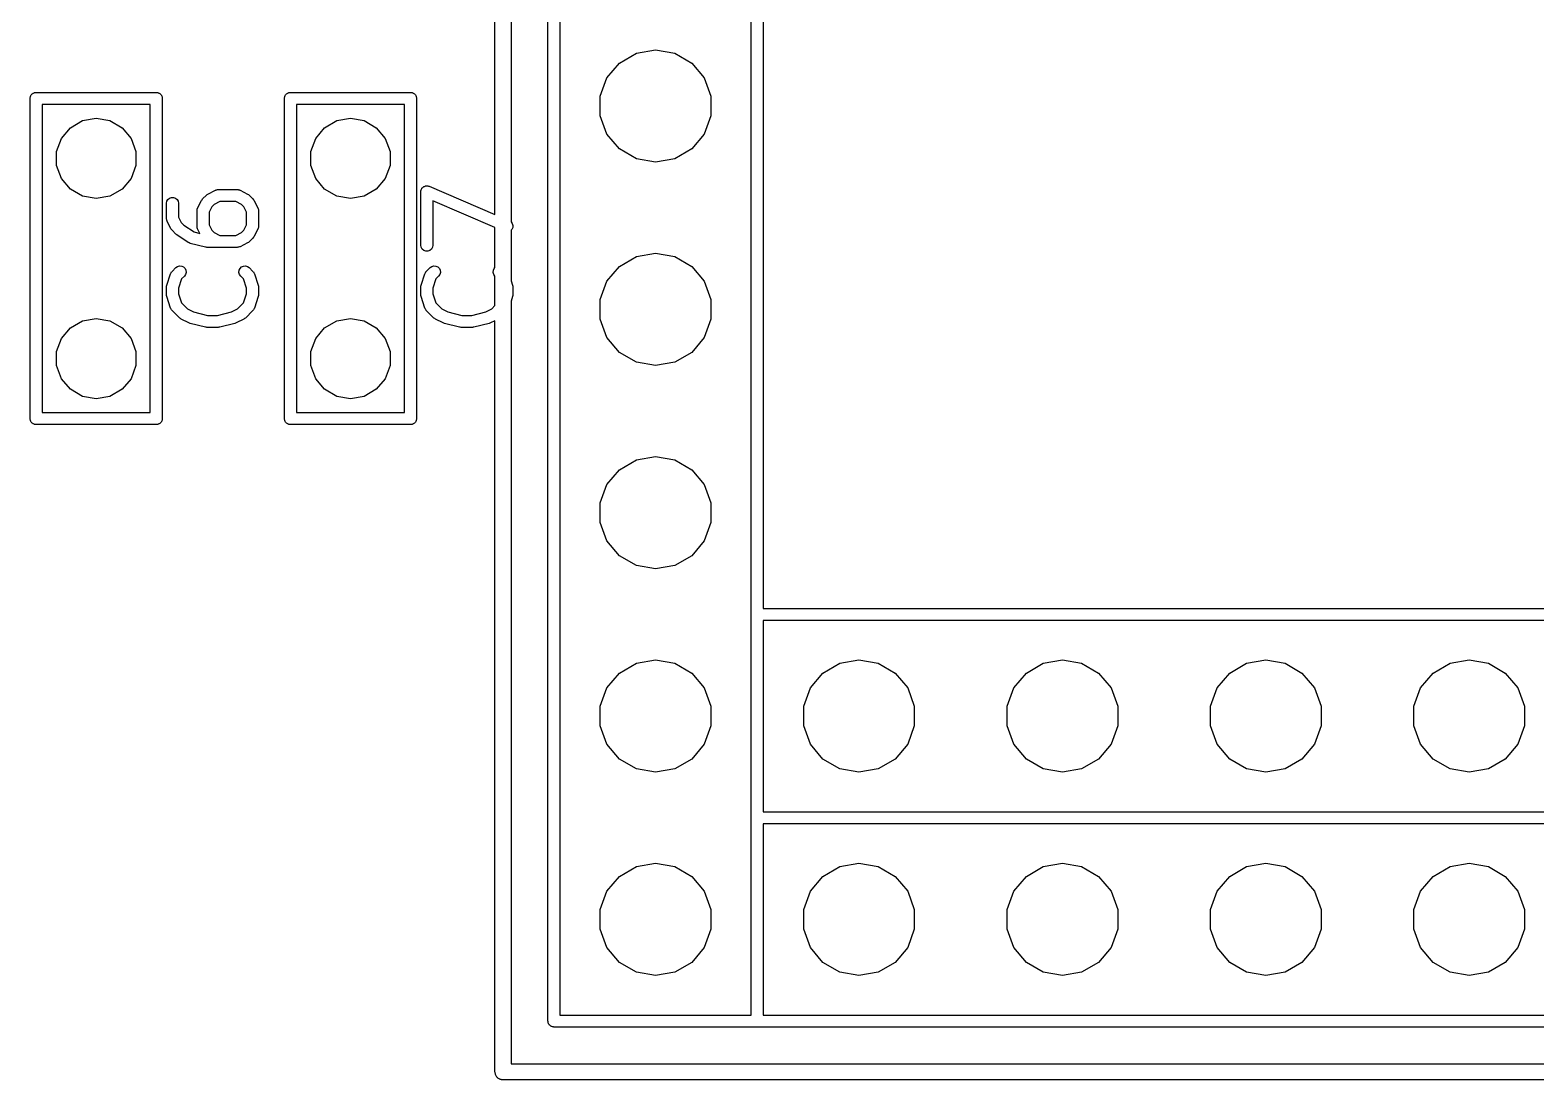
# Model space of a CAD drawing. Extents: x 25 to 346, y -457 to -16.
# Drawn here: x 183.01 to 201.81, y -384.91 to -371.8 of the extents above; entities that cross this region are included whole.
import ezdxf

# ---------------------------------------------------------------- set-up
doc = ezdxf.new("R2010")
doc.units = 0
doc.header["$MEASUREMENT"] = 0
doc.layers.add('BLACK', color=7, linetype='CONTINUOUS')

msp = doc.modelspace()

# ---------------------------------------------------------------- linework, layer by layer
at = {"layer": 'Black'}
for p, q in [((188.812, -374.1), (188.812, -320.04)), ((189.012, -320.04), (189.012, -374.192)), ((189.472, -384.175), (189.472, -320.675)), ((189.623, -320.75), (189.623, -384.1)), ((192.012, -381.635), (192.012, -320.75)), ((192.162, -320.675), (192.162, -379.02)), ((190.367, -372.208), (190.578, -372.086)), ((190.578, -372.086), (190.817, -372.044)), ((190.817, -372.044), (191.057, -372.086)), ((191.057, -372.086), (191.268, -372.208)), ((190.21, -372.394), (190.367, -372.208)), ((191.268, -372.208), (191.425, -372.394)), ((190.127, -372.623), (190.21, -372.394)), ((191.425, -372.394), (191.508, -372.623)), ((183.007, -372.65), (183.009, -372.644)), ((183.007, -376.65), (183.007, -372.65)), ((183.009, -372.637), (183.011, -372.631)), ((183.009, -372.644), (183.009, -372.637)), ((183.011, -372.631), (183.012, -372.624)), ((183.012, -372.624), (183.015, -372.619)), ((183.015, -372.619), (183.018, -372.613)), ((183.018, -372.613), (183.022, -372.607)), ((183.022, -372.607), (183.025, -372.602)), ((183.025, -372.602), (183.03, -372.598)), ((183.03, -372.598), (183.034, -372.593)), ((183.034, -372.593), (183.04, -372.589)), ((183.04, -372.589), (183.045, -372.585)), ((183.045, -372.585), (183.051, -372.583)), ((183.051, -372.583), (183.057, -372.58)), ((183.057, -372.58), (183.063, -372.578)), ((183.063, -372.578), (183.069, -372.576)), ((183.069, -372.576), (183.076, -372.576)), ((183.076, -372.576), (183.082, -372.575)), ((183.082, -372.575), (184.582, -372.575)), ((184.582, -372.575), (184.589, -372.576)), ((184.589, -372.576), (184.596, -372.576)), ((184.596, -372.576), (184.602, -372.578)), ((184.602, -372.578), (184.608, -372.58)), ((184.608, -372.58), (184.614, -372.583)), ((184.614, -372.583), (184.62, -372.585)), ((184.62, -372.585), (184.625, -372.589)), ((184.625, -372.589), (184.631, -372.593)), ((184.631, -372.593), (184.635, -372.598)), ((184.635, -372.598), (184.64, -372.602)), ((184.64, -372.602), (184.643, -372.607)), ((184.643, -372.607), (184.647, -372.613)), ((184.647, -372.613), (184.65, -372.619)), ((184.65, -372.619), (184.653, -372.624)), ((184.653, -372.624), (184.654, -372.631)), ((184.654, -372.631), (184.656, -372.637)), ((184.656, -372.637), (184.656, -372.644)), ((184.656, -372.644), (184.657, -372.65)), ((184.657, -372.65), (184.657, -376.65)), ((186.183, -372.65), (186.184, -372.644)), ((186.183, -376.65), (186.183, -372.65)), ((186.184, -372.637), (186.186, -372.631)), ((186.184, -372.644), (186.184, -372.637)), ((186.186, -372.631), (186.187, -372.624)), ((186.187, -372.624), (186.19, -372.619)), ((186.19, -372.619), (186.193, -372.613)), ((186.193, -372.613), (186.197, -372.607)), ((186.197, -372.607), (186.2, -372.602)), ((186.2, -372.602), (186.205, -372.598)), ((186.205, -372.598), (186.209, -372.593)), ((186.209, -372.593), (186.215, -372.589)), ((186.215, -372.589), (186.22, -372.585)), ((186.22, -372.585), (186.226, -372.583)), ((186.226, -372.583), (186.232, -372.58)), ((186.232, -372.58), (186.238, -372.578)), ((186.238, -372.578), (186.244, -372.576)), ((186.244, -372.576), (186.251, -372.576)), ((186.251, -372.576), (186.257, -372.575)), ((186.257, -372.575), (187.757, -372.575)), ((187.757, -372.575), (187.764, -372.576)), ((187.764, -372.576), (187.771, -372.576)), ((187.771, -372.576), (187.777, -372.578)), ((187.777, -372.578), (187.783, -372.58)), ((187.783, -372.58), (187.789, -372.583)), ((187.789, -372.583), (187.795, -372.585)), ((187.795, -372.585), (187.8, -372.589)), ((187.8, -372.589), (187.806, -372.593)), ((187.806, -372.593), (187.81, -372.598)), ((187.81, -372.598), (187.815, -372.602)), ((187.815, -372.602), (187.818, -372.607)), ((187.818, -372.607), (187.822, -372.613)), ((187.822, -372.613), (187.825, -372.619)), ((187.825, -372.619), (187.828, -372.624)), ((187.828, -372.624), (187.829, -372.631)), ((187.829, -372.631), (187.831, -372.637)), ((187.831, -372.637), (187.831, -372.644)), ((187.831, -372.644), (187.832, -372.65)), ((187.832, -372.65), (187.832, -376.65)), ((190.127, -372.867), (190.127, -372.623)), ((191.508, -372.623), (191.508, -372.867)), ((183.157, -372.725), (183.157, -376.575)), ((184.507, -372.725), (183.157, -372.725)), ((184.507, -376.575), (184.507, -372.725)), ((186.332, -372.725), (186.332, -376.575)), ((187.683, -372.725), (186.332, -372.725)), ((187.683, -376.575), (187.683, -372.725)), ((183.398, -373.149), (183.51, -373.016)), ((183.51, -373.016), (183.661, -372.928)), ((183.661, -372.928), (183.832, -372.898)), ((183.832, -372.898), (184.004, -372.928)), ((184.004, -372.928), (184.155, -373.016)), ((184.155, -373.016), (184.267, -373.149)), ((186.573, -373.149), (186.685, -373.016)), ((186.685, -373.016), (186.836, -372.928)), ((186.836, -372.928), (187.007, -372.898)), ((187.007, -372.898), (187.179, -372.928)), ((187.179, -372.928), (187.33, -373.016)), ((187.33, -373.016), (187.442, -373.149)), ((190.21, -373.096), (190.127, -372.867)), ((191.508, -372.867), (191.425, -373.096)), ((183.338, -373.313), (183.398, -373.149)), ((184.267, -373.149), (184.327, -373.313)), ((186.513, -373.313), (186.573, -373.149)), ((187.442, -373.149), (187.502, -373.313)), ((190.367, -373.282), (190.21, -373.096)), ((191.425, -373.096), (191.268, -373.282)), ((183.338, -373.487), (183.338, -373.313)), ((184.327, -373.313), (184.327, -373.487)), ((186.513, -373.487), (186.513, -373.313)), ((187.502, -373.313), (187.502, -373.487)), ((190.578, -373.404), (190.367, -373.282)), ((190.817, -373.446), (190.578, -373.404)), ((191.057, -373.404), (190.817, -373.446)), ((191.268, -373.282), (191.057, -373.404)), ((183.398, -373.651), (183.338, -373.487)), ((184.327, -373.487), (184.267, -373.651)), ((186.573, -373.651), (186.513, -373.487)), ((187.502, -373.487), (187.442, -373.651)), ((183.51, -373.784), (183.398, -373.651)), ((183.661, -373.872), (183.51, -373.784)), ((184.155, -373.784), (184.004, -373.872)), ((184.267, -373.651), (184.155, -373.784)), ((185.331, -373.794), (185.339, -373.792)), ((185.339, -373.792), (185.348, -373.79)), ((185.348, -373.79), (185.352, -373.79)), ((185.352, -373.79), (185.356, -373.789)), ((185.356, -373.789), (185.594, -373.789)), ((185.594, -373.789), (185.599, -373.79)), ((185.599, -373.79), (185.603, -373.79)), ((185.603, -373.79), (185.611, -373.792)), ((185.611, -373.792), (185.62, -373.794)), ((186.685, -373.784), (186.573, -373.651)), ((186.836, -373.872), (186.685, -373.784)), ((187.33, -373.784), (187.179, -373.872)), ((187.442, -373.651), (187.33, -373.784)), ((187.889, -373.791), (187.894, -373.784)), ((187.889, -373.795), (187.889, -373.791)), ((187.894, -373.784), (187.897, -373.776)), ((187.897, -373.776), (187.9, -373.772)), ((187.9, -373.772), (187.902, -373.768)), ((187.902, -373.768), (187.909, -373.763)), ((187.909, -373.763), (187.915, -373.757)), ((187.915, -373.757), (187.919, -373.755)), ((187.919, -373.755), (187.922, -373.752)), ((187.922, -373.752), (187.93, -373.749)), ((187.93, -373.749), (187.938, -373.745)), ((187.938, -373.745), (187.943, -373.744)), ((187.943, -373.744), (187.947, -373.743)), ((187.947, -373.743), (187.955, -373.743)), ((187.955, -373.743), (187.964, -373.742)), ((187.964, -373.742), (187.968, -373.743)), ((187.968, -373.743), (187.973, -373.743)), ((187.973, -373.743), (187.981, -373.746)), ((187.981, -373.746), (187.989, -373.748)), ((187.989, -373.748), (188.812, -374.1)), ((183.832, -373.902), (183.661, -373.872)), ((184.004, -373.872), (183.832, -373.902)), ((184.71, -373.96), (184.714, -373.934)), ((184.71, -374.15), (184.71, -373.96)), ((184.714, -373.934), (184.727, -373.911)), ((184.727, -373.911), (184.747, -373.895)), ((184.747, -373.895), (184.772, -373.886)), ((184.772, -373.886), (184.798, -373.886)), ((184.798, -373.886), (184.822, -373.895)), ((184.822, -373.895), (184.842, -373.911)), ((184.842, -373.911), (184.855, -373.934)), ((184.855, -373.934), (184.86, -373.96)), ((184.86, -373.96), (184.86, -374.132)), ((185.099, -374.021), (185.146, -373.926)), ((185.146, -373.926), (185.154, -373.916)), ((185.154, -373.916), (185.16, -373.906)), ((185.16, -373.906), (185.208, -373.859)), ((185.208, -373.859), (185.218, -373.852)), ((185.218, -373.852), (185.228, -373.845)), ((185.228, -373.845), (185.323, -373.797)), ((185.305, -373.974), (185.275, -374.004)), ((185.374, -373.939), (185.305, -373.974)), ((185.323, -373.797), (185.327, -373.796)), ((185.327, -373.796), (185.331, -373.794)), ((185.577, -373.939), (185.374, -373.939)), ((185.645, -373.974), (185.577, -373.939)), ((185.62, -373.794), (185.624, -373.796)), ((185.624, -373.796), (185.628, -373.797)), ((185.628, -373.797), (185.723, -373.845)), ((185.676, -374.004), (185.645, -373.974)), ((185.723, -373.845), (185.733, -373.852)), ((185.733, -373.852), (185.743, -373.859)), ((185.743, -373.859), (185.79, -373.906)), ((185.79, -373.906), (185.797, -373.916)), ((185.797, -373.916), (185.804, -373.926)), ((185.804, -373.926), (185.852, -374.021)), ((187.007, -373.902), (186.836, -373.872)), ((187.179, -373.872), (187.007, -373.902)), ((187.885, -373.817), (187.886, -373.808)), ((187.885, -374.483), (187.885, -373.817)), ((187.886, -373.808), (187.887, -373.8)), ((187.887, -373.8), (187.889, -373.795)), ((188.812, -374.264), (188.035, -373.93)), ((188.035, -373.93), (188.035, -374.483)), ((184.711, -374.154), (184.71, -374.15)), ((184.71, -374.159), (184.711, -374.154)), ((184.713, -374.167), (184.71, -374.159)), ((184.714, -374.176), (184.713, -374.167)), ((184.86, -374.132), (184.894, -374.201)), ((185.091, -374.046), (185.094, -374.038)), ((185.092, -374.051), (185.091, -374.046)), ((185.091, -374.055), (185.092, -374.051)), ((185.091, -374.245), (185.091, -374.055)), ((185.094, -374.038), (185.095, -374.029)), ((185.095, -374.029), (185.098, -374.025)), ((185.098, -374.025), (185.099, -374.021)), ((185.275, -374.004), (185.241, -374.072)), ((185.241, -374.072), (185.241, -374.228)), ((185.71, -374.072), (185.676, -374.004)), ((185.71, -374.228), (185.71, -374.072)), ((185.852, -374.021), (185.853, -374.025)), ((185.853, -374.025), (185.855, -374.029)), ((185.855, -374.029), (185.857, -374.038)), ((185.857, -374.038), (185.859, -374.046)), ((185.859, -374.046), (185.859, -374.051)), ((185.859, -374.051), (185.86, -374.055)), ((185.86, -374.055), (185.86, -374.245)), ((184.717, -374.179), (184.714, -374.176)), ((184.718, -374.184), (184.717, -374.179)), ((184.765, -374.279), (184.718, -374.184)), ((184.773, -374.288), (184.765, -374.279)), ((184.779, -374.298), (184.773, -374.288)), ((184.827, -374.346), (184.779, -374.298)), ((184.833, -374.35), (184.827, -374.346)), ((184.839, -374.355), (184.833, -374.35)), ((184.981, -374.45), (184.839, -374.355)), ((184.894, -374.201), (184.928, -374.235)), ((184.928, -374.235), (185.054, -374.318)), ((185.054, -374.318), (185.128, -374.337)), ((185.092, -374.249), (185.091, -374.245)), ((185.091, -374.254), (185.092, -374.249)), ((185.094, -374.262), (185.091, -374.254)), ((185.095, -374.271), (185.094, -374.262)), ((185.098, -374.275), (185.095, -374.271)), ((185.099, -374.279), (185.098, -374.275)), ((185.128, -374.337), (185.099, -374.279)), ((185.241, -374.228), (185.275, -374.296)), ((185.275, -374.296), (185.305, -374.326)), ((185.305, -374.326), (185.374, -374.361)), ((185.577, -374.361), (185.645, -374.326)), ((185.645, -374.326), (185.676, -374.296)), ((185.676, -374.296), (185.71, -374.228)), ((185.852, -374.279), (185.804, -374.374)), ((185.853, -374.275), (185.852, -374.279)), ((185.855, -374.271), (185.853, -374.275)), ((185.857, -374.262), (185.855, -374.271)), ((185.859, -374.254), (185.857, -374.262)), ((185.86, -374.245), (185.859, -374.249)), ((185.859, -374.249), (185.859, -374.254)), ((188.812, -374.764), (188.812, -374.264)), ((189.012, -374.192), (189.027, -374.211)), ((189.023, -374.286), (189.012, -374.297)), ((189.012, -374.297), (189.012, -374.928)), ((189.033, -374.262), (189.023, -374.286)), ((189.027, -374.211), (189.034, -374.236)), ((189.034, -374.236), (189.033, -374.262)), ((184.993, -374.456), (184.981, -374.45)), ((185.005, -374.461), (184.993, -374.456)), ((185.195, -374.508), (185.005, -374.461)), ((185.204, -374.509), (185.195, -374.508)), ((185.213, -374.511), (185.204, -374.509)), ((185.594, -374.511), (185.213, -374.511)), ((185.374, -374.361), (185.577, -374.361)), ((185.599, -374.51), (185.594, -374.511)), ((185.603, -374.51), (185.599, -374.51)), ((185.611, -374.508), (185.603, -374.51)), ((185.62, -374.506), (185.611, -374.508)), ((185.624, -374.504), (185.62, -374.506)), ((185.628, -374.503), (185.624, -374.504)), ((185.723, -374.455), (185.628, -374.503)), ((185.733, -374.448), (185.723, -374.455)), ((185.743, -374.441), (185.733, -374.448)), ((185.79, -374.394), (185.743, -374.441)), ((185.797, -374.384), (185.79, -374.394)), ((185.804, -374.374), (185.797, -374.384)), ((187.889, -374.509), (187.885, -374.483)), ((187.902, -374.532), (187.889, -374.509)), ((187.922, -374.548), (187.902, -374.532)), ((188.017, -374.532), (187.997, -374.548)), ((188.03, -374.509), (188.017, -374.532)), ((188.035, -374.483), (188.03, -374.509)), ((187.947, -374.557), (187.922, -374.548)), ((187.973, -374.557), (187.947, -374.557)), ((187.997, -374.548), (187.973, -374.557)), ((190.367, -374.748), (190.578, -374.626)), ((190.578, -374.626), (190.817, -374.584)), ((190.817, -374.584), (191.057, -374.626)), ((191.057, -374.626), (191.268, -374.748)), ((184.714, -374.983), (184.761, -374.841)), ((184.761, -374.841), (184.763, -374.837)), ((184.763, -374.837), (184.765, -374.833)), ((184.765, -374.833), (184.77, -374.825)), ((184.77, -374.825), (184.774, -374.818)), ((184.774, -374.818), (184.777, -374.815)), ((184.777, -374.815), (184.779, -374.811)), ((184.779, -374.811), (184.827, -374.764)), ((184.827, -374.764), (184.848, -374.749)), ((184.848, -374.749), (184.874, -374.742)), ((184.898, -374.905), (184.86, -375.019)), ((184.874, -374.742), (184.9, -374.744)), ((184.933, -374.87), (184.898, -374.905)), ((184.9, -374.744), (184.923, -374.755)), ((184.923, -374.755), (184.942, -374.774)), ((184.948, -374.848), (184.933, -374.87)), ((184.942, -374.774), (184.953, -374.797)), ((184.955, -374.823), (184.948, -374.848)), ((184.953, -374.797), (184.955, -374.823)), ((185.615, -374.823), (185.617, -374.797)), ((185.622, -374.848), (185.615, -374.823)), ((185.617, -374.797), (185.628, -374.774)), ((185.637, -374.87), (185.622, -374.848)), ((185.628, -374.774), (185.647, -374.755)), ((185.672, -374.905), (185.637, -374.87)), ((185.647, -374.755), (185.67, -374.744)), ((185.67, -374.744), (185.696, -374.742)), ((185.71, -375.019), (185.672, -374.905)), ((185.696, -374.742), (185.721, -374.749)), ((185.721, -374.749), (185.743, -374.764)), ((185.743, -374.764), (185.79, -374.811)), ((185.79, -374.811), (185.793, -374.815)), ((185.793, -374.815), (185.796, -374.818)), ((185.796, -374.818), (185.8, -374.825)), ((185.8, -374.825), (185.805, -374.833)), ((185.805, -374.833), (185.806, -374.837)), ((185.806, -374.837), (185.808, -374.841)), ((185.808, -374.841), (185.856, -374.983)), ((187.889, -374.983), (187.936, -374.841)), ((187.936, -374.841), (187.938, -374.837)), ((187.938, -374.837), (187.94, -374.833)), ((187.94, -374.833), (187.945, -374.825)), ((187.945, -374.825), (187.949, -374.818)), ((187.949, -374.818), (187.952, -374.815)), ((187.952, -374.815), (187.954, -374.811)), ((187.954, -374.811), (188.002, -374.764)), ((188.002, -374.764), (188.023, -374.749)), ((188.023, -374.749), (188.049, -374.742)), ((188.073, -374.905), (188.035, -375.019)), ((188.049, -374.742), (188.075, -374.744)), ((188.108, -374.87), (188.073, -374.905)), ((188.075, -374.744), (188.098, -374.755)), ((188.098, -374.755), (188.117, -374.774)), ((188.123, -374.848), (188.108, -374.87)), ((188.117, -374.774), (188.128, -374.797)), ((188.13, -374.823), (188.123, -374.848)), ((188.128, -374.797), (188.13, -374.823)), ((188.79, -374.823), (188.792, -374.797)), ((188.797, -374.848), (188.79, -374.823)), ((188.792, -374.797), (188.803, -374.774)), ((188.812, -374.87), (188.797, -374.848)), ((188.803, -374.774), (188.812, -374.764)), ((188.812, -374.871), (188.812, -374.87)), ((188.812, -375.239), (188.812, -374.871)), ((190.21, -374.934), (190.367, -374.748)), ((191.268, -374.748), (191.425, -374.934)), ((184.71, -375.007), (184.712, -374.995)), ((184.71, -375.102), (184.71, -375.007)), ((184.712, -375.114), (184.71, -375.102)), ((184.712, -374.995), (184.714, -374.983)), ((184.86, -375.019), (184.86, -375.09)), ((184.86, -375.09), (184.898, -375.205)), ((185.672, -375.205), (185.71, -375.09)), ((185.71, -375.09), (185.71, -375.019)), ((185.856, -374.983), (185.858, -374.995)), ((185.858, -374.995), (185.86, -375.007)), ((185.86, -375.102), (185.858, -375.114)), ((185.86, -375.007), (185.86, -375.102)), ((187.885, -375.007), (187.887, -374.995)), ((187.885, -375.102), (187.885, -375.007)), ((187.887, -375.114), (187.885, -375.102)), ((187.887, -374.995), (187.889, -374.983)), ((188.035, -375.019), (188.035, -375.09)), ((188.035, -375.09), (188.073, -375.205)), ((189.012, -374.928), (189.031, -374.983)), ((189.031, -374.983), (189.033, -374.995)), ((189.033, -374.995), (189.035, -375.007)), ((189.035, -375.102), (189.033, -375.114)), ((189.035, -375.007), (189.035, -375.102)), ((190.127, -375.163), (190.21, -374.934)), ((191.425, -374.934), (191.508, -375.163)), ((184.714, -375.126), (184.712, -375.114)), ((184.761, -375.269), (184.714, -375.126)), ((184.763, -375.273), (184.761, -375.269)), ((184.765, -375.277), (184.763, -375.273)), ((184.77, -375.284), (184.765, -375.277)), ((184.774, -375.292), (184.77, -375.284)), ((184.777, -375.295), (184.774, -375.292)), ((184.779, -375.298), (184.777, -375.295)), ((184.898, -375.205), (184.972, -375.279)), ((184.972, -375.279), (185.049, -375.317)), ((185.521, -375.317), (185.598, -375.279)), ((185.598, -375.279), (185.672, -375.205)), ((185.793, -375.295), (185.79, -375.298)), ((185.796, -375.292), (185.793, -375.295)), ((185.8, -375.284), (185.796, -375.292)), ((185.805, -375.277), (185.8, -375.284)), ((185.806, -375.273), (185.805, -375.277)), ((185.808, -375.269), (185.806, -375.273)), ((185.856, -375.126), (185.808, -375.269)), ((185.858, -375.114), (185.856, -375.126)), ((187.889, -375.126), (187.887, -375.114)), ((187.936, -375.269), (187.889, -375.126)), ((187.938, -375.273), (187.936, -375.269)), ((187.94, -375.277), (187.938, -375.273)), ((187.945, -375.284), (187.94, -375.277)), ((187.949, -375.292), (187.945, -375.284)), ((187.952, -375.295), (187.949, -375.292)), ((187.954, -375.298), (187.952, -375.295)), ((188.073, -375.205), (188.147, -375.279)), ((188.147, -375.279), (188.224, -375.317)), ((188.696, -375.317), (188.773, -375.279)), ((188.773, -375.279), (188.812, -375.239)), ((189.031, -375.126), (189.012, -375.182)), ((189.012, -375.182), (189.012, -384.71)), ((189.033, -375.114), (189.031, -375.126)), ((190.127, -375.407), (190.127, -375.163)), ((191.508, -375.163), (191.508, -375.407)), ((183.51, -375.516), (183.661, -375.428)), ((183.661, -375.428), (183.832, -375.398)), ((183.832, -375.398), (184.004, -375.428)), ((184.004, -375.428), (184.155, -375.516)), ((184.875, -375.394), (184.779, -375.298)), ((184.885, -375.4), (184.875, -375.394)), ((184.894, -375.408), (184.885, -375.4)), ((184.989, -375.455), (184.894, -375.408)), ((184.997, -375.458), (184.989, -375.455)), ((185.005, -375.461), (184.997, -375.458)), ((185.195, -375.508), (185.005, -375.461)), ((185.049, -375.317), (185.223, -375.361)), ((185.223, -375.361), (185.347, -375.361)), ((185.347, -375.361), (185.521, -375.317)), ((185.565, -375.461), (185.374, -375.508)), ((185.572, -375.458), (185.565, -375.461)), ((185.58, -375.455), (185.572, -375.458)), ((185.676, -375.408), (185.58, -375.455)), ((185.685, -375.4), (185.676, -375.408)), ((185.695, -375.394), (185.685, -375.4)), ((185.79, -375.298), (185.695, -375.394)), ((186.685, -375.516), (186.836, -375.428)), ((186.836, -375.428), (187.007, -375.398)), ((187.007, -375.398), (187.179, -375.428)), ((187.179, -375.428), (187.33, -375.516)), ((188.05, -375.394), (187.954, -375.298)), ((188.06, -375.4), (188.05, -375.394)), ((188.069, -375.408), (188.06, -375.4)), ((188.164, -375.455), (188.069, -375.408)), ((188.172, -375.458), (188.164, -375.455)), ((188.18, -375.461), (188.172, -375.458)), ((188.37, -375.508), (188.18, -375.461)), ((188.224, -375.317), (188.398, -375.361)), ((188.398, -375.361), (188.522, -375.361)), ((188.522, -375.361), (188.696, -375.317)), ((188.74, -375.461), (188.549, -375.508)), ((188.747, -375.458), (188.74, -375.461)), ((188.755, -375.455), (188.747, -375.458)), ((188.812, -375.427), (188.755, -375.455)), ((188.812, -384.81), (188.812, -375.427)), ((190.21, -375.636), (190.127, -375.407)), ((191.508, -375.407), (191.425, -375.636)), ((183.338, -375.813), (183.398, -375.649)), ((183.398, -375.649), (183.51, -375.516)), ((184.155, -375.516), (184.267, -375.649)), ((184.267, -375.649), (184.327, -375.813)), ((185.204, -375.509), (185.195, -375.508)), ((185.213, -375.511), (185.204, -375.509)), ((185.356, -375.511), (185.213, -375.511)), ((185.365, -375.509), (185.356, -375.511)), ((185.374, -375.508), (185.365, -375.509)), ((186.513, -375.813), (186.573, -375.649)), ((186.573, -375.649), (186.685, -375.516)), ((187.33, -375.516), (187.442, -375.649)), ((187.442, -375.649), (187.502, -375.813)), ((188.379, -375.509), (188.37, -375.508)), ((188.388, -375.511), (188.379, -375.509)), ((188.531, -375.511), (188.388, -375.511)), ((188.54, -375.509), (188.531, -375.511)), ((188.549, -375.508), (188.54, -375.509)), ((190.367, -375.822), (190.21, -375.636)), ((191.425, -375.636), (191.268, -375.822)), ((183.338, -375.987), (183.338, -375.813)), ((184.327, -375.813), (184.327, -375.987)), ((186.513, -375.987), (186.513, -375.813)), ((187.502, -375.813), (187.502, -375.987)), ((190.578, -375.944), (190.367, -375.822)), ((191.268, -375.822), (191.057, -375.944)), ((183.398, -376.151), (183.338, -375.987)), ((184.327, -375.987), (184.267, -376.151)), ((186.573, -376.151), (186.513, -375.987)), ((187.502, -375.987), (187.442, -376.151)), ((190.817, -375.986), (190.578, -375.944)), ((191.057, -375.944), (190.817, -375.986)), ((183.51, -376.284), (183.398, -376.151)), ((184.267, -376.151), (184.155, -376.284)), ((186.685, -376.284), (186.573, -376.151)), ((187.442, -376.151), (187.33, -376.284)), ((183.661, -376.372), (183.51, -376.284)), ((183.832, -376.402), (183.661, -376.372)), ((184.004, -376.372), (183.832, -376.402)), ((184.155, -376.284), (184.004, -376.372)), ((186.836, -376.372), (186.685, -376.284)), ((187.007, -376.402), (186.836, -376.372)), ((187.179, -376.372), (187.007, -376.402)), ((187.33, -376.284), (187.179, -376.372)), ((183.157, -376.575), (184.507, -376.575)), ((186.332, -376.575), (187.683, -376.575)), ((183.009, -376.656), (183.007, -376.65)), ((183.009, -376.663), (183.009, -376.656)), ((183.011, -376.669), (183.009, -376.663)), ((183.012, -376.676), (183.011, -376.669)), ((183.015, -376.681), (183.012, -376.676)), ((183.018, -376.688), (183.015, -376.681)), ((183.022, -376.693), (183.018, -376.688)), ((183.025, -376.698), (183.022, -376.693)), ((183.03, -376.702), (183.025, -376.698)), ((183.034, -376.707), (183.03, -376.702)), ((183.04, -376.711), (183.034, -376.707)), ((183.045, -376.715), (183.04, -376.711)), ((183.051, -376.717), (183.045, -376.715)), ((183.057, -376.72), (183.051, -376.717)), ((183.063, -376.722), (183.057, -376.72)), ((183.069, -376.724), (183.063, -376.722)), ((183.076, -376.724), (183.069, -376.724)), ((183.082, -376.725), (183.076, -376.724)), ((184.582, -376.725), (183.082, -376.725)), ((184.589, -376.724), (184.582, -376.725)), ((184.596, -376.724), (184.589, -376.724)), ((184.602, -376.722), (184.596, -376.724)), ((184.608, -376.72), (184.602, -376.722)), ((184.614, -376.717), (184.608, -376.72)), ((184.62, -376.715), (184.614, -376.717)), ((184.625, -376.711), (184.62, -376.715)), ((184.631, -376.707), (184.625, -376.711)), ((184.635, -376.702), (184.631, -376.707)), ((184.64, -376.698), (184.635, -376.702)), ((184.643, -376.693), (184.64, -376.698)), ((184.647, -376.688), (184.643, -376.693)), ((184.65, -376.681), (184.647, -376.688)), ((184.653, -376.676), (184.65, -376.681)), ((184.654, -376.669), (184.653, -376.676)), ((184.656, -376.663), (184.654, -376.669)), ((184.657, -376.65), (184.656, -376.656)), ((184.656, -376.656), (184.656, -376.663)), ((186.184, -376.656), (186.183, -376.65)), ((186.184, -376.663), (186.184, -376.656)), ((186.186, -376.669), (186.184, -376.663)), ((186.187, -376.676), (186.186, -376.669)), ((186.19, -376.681), (186.187, -376.676)), ((186.193, -376.688), (186.19, -376.681)), ((186.197, -376.693), (186.193, -376.688)), ((186.2, -376.698), (186.197, -376.693)), ((186.205, -376.702), (186.2, -376.698)), ((186.209, -376.707), (186.205, -376.702)), ((186.215, -376.711), (186.209, -376.707)), ((186.22, -376.715), (186.215, -376.711)), ((186.226, -376.717), (186.22, -376.715)), ((186.232, -376.72), (186.226, -376.717)), ((186.238, -376.722), (186.232, -376.72)), ((186.244, -376.724), (186.238, -376.722)), ((186.251, -376.724), (186.244, -376.724)), ((186.257, -376.725), (186.251, -376.724)), ((187.757, -376.725), (186.257, -376.725)), ((187.764, -376.724), (187.757, -376.725)), ((187.771, -376.724), (187.764, -376.724)), ((187.777, -376.722), (187.771, -376.724)), ((187.783, -376.72), (187.777, -376.722)), ((187.789, -376.717), (187.783, -376.72)), ((187.795, -376.715), (187.789, -376.717)), ((187.8, -376.711), (187.795, -376.715)), ((187.806, -376.707), (187.8, -376.711)), ((187.81, -376.702), (187.806, -376.707)), ((187.815, -376.698), (187.81, -376.702)), ((187.818, -376.693), (187.815, -376.698)), ((187.822, -376.688), (187.818, -376.693)), ((187.825, -376.681), (187.822, -376.688)), ((187.828, -376.676), (187.825, -376.681)), ((187.829, -376.669), (187.828, -376.676)), ((187.831, -376.663), (187.829, -376.669)), ((187.832, -376.65), (187.831, -376.656)), ((187.831, -376.656), (187.831, -376.663)), ((190.367, -377.288), (190.578, -377.166)), ((190.578, -377.166), (190.817, -377.124)), ((190.817, -377.124), (191.057, -377.166)), ((191.057, -377.166), (191.268, -377.288)), ((190.21, -377.474), (190.367, -377.288)), ((191.268, -377.288), (191.425, -377.474)), ((190.127, -377.703), (190.21, -377.474)), ((191.425, -377.474), (191.508, -377.703)), ((190.127, -377.947), (190.127, -377.703)), ((191.508, -377.703), (191.508, -377.947)), ((190.21, -378.176), (190.127, -377.947)), ((191.508, -377.947), (191.425, -378.176)), ((190.367, -378.362), (190.21, -378.176)), ((191.425, -378.176), (191.268, -378.362)), ((190.578, -378.484), (190.367, -378.362)), ((190.817, -378.526), (190.578, -378.484)), ((191.057, -378.484), (190.817, -378.526)), ((191.268, -378.362), (191.057, -378.484)), ((192.162, -379.02), (217.412, -379.02)), ((192.162, -379.17), (192.162, -381.56)), ((217.412, -379.17), (192.162, -379.17)), ((190.367, -379.828), (190.578, -379.706)), ((190.578, -379.706), (190.817, -379.664)), ((190.817, -379.664), (191.057, -379.706)), ((191.057, -379.706), (191.268, -379.828)), ((192.907, -379.828), (193.118, -379.706)), ((193.118, -379.706), (193.357, -379.664)), ((193.357, -379.664), (193.597, -379.706)), ((193.597, -379.706), (193.808, -379.828)), ((195.447, -379.828), (195.658, -379.706)), ((195.658, -379.706), (195.897, -379.664)), ((195.897, -379.664), (196.137, -379.706)), ((196.137, -379.706), (196.348, -379.828)), ((197.987, -379.828), (198.198, -379.706)), ((198.198, -379.706), (198.438, -379.664)), ((198.438, -379.664), (198.677, -379.706)), ((198.677, -379.706), (198.888, -379.828)), ((200.527, -379.828), (200.738, -379.706)), ((200.738, -379.706), (200.977, -379.664)), ((200.977, -379.664), (201.217, -379.706)), ((201.217, -379.706), (201.428, -379.828)), ((190.21, -380.014), (190.367, -379.828)), ((191.268, -379.828), (191.425, -380.014)), ((192.75, -380.014), (192.907, -379.828)), ((193.808, -379.828), (193.965, -380.014)), ((195.29, -380.014), (195.447, -379.828)), ((196.348, -379.828), (196.505, -380.014)), ((197.83, -380.014), (197.987, -379.828)), ((198.888, -379.828), (199.045, -380.014)), ((200.37, -380.014), (200.527, -379.828)), ((201.428, -379.828), (201.585, -380.014)), ((190.127, -380.243), (190.21, -380.014)), ((191.425, -380.014), (191.508, -380.243)), ((192.667, -380.243), (192.75, -380.014)), ((193.965, -380.014), (194.048, -380.243)), ((195.207, -380.243), (195.29, -380.014)), ((196.505, -380.014), (196.588, -380.243)), ((197.747, -380.243), (197.83, -380.014)), ((199.045, -380.014), (199.128, -380.243)), ((200.287, -380.243), (200.37, -380.014)), ((201.585, -380.014), (201.668, -380.243)), ((190.127, -380.487), (190.127, -380.243)), ((191.508, -380.243), (191.508, -380.487)), ((192.667, -380.487), (192.667, -380.243)), ((194.048, -380.243), (194.048, -380.487)), ((195.207, -380.487), (195.207, -380.243)), ((196.588, -380.243), (196.588, -380.487)), ((197.747, -380.487), (197.747, -380.243)), ((199.128, -380.243), (199.128, -380.487)), ((200.287, -380.487), (200.287, -380.243)), ((201.668, -380.243), (201.668, -380.487)), ((190.21, -380.716), (190.127, -380.487)), ((191.508, -380.487), (191.425, -380.716)), ((192.75, -380.716), (192.667, -380.487)), ((194.048, -380.487), (193.965, -380.716)), ((195.29, -380.716), (195.207, -380.487)), ((196.588, -380.487), (196.505, -380.716)), ((197.83, -380.716), (197.747, -380.487)), ((199.128, -380.487), (199.045, -380.716)), ((200.37, -380.716), (200.287, -380.487)), ((201.668, -380.487), (201.585, -380.716)), ((190.367, -380.902), (190.21, -380.716)), ((191.425, -380.716), (191.268, -380.902)), ((192.907, -380.902), (192.75, -380.716)), ((193.965, -380.716), (193.808, -380.902)), ((195.447, -380.902), (195.29, -380.716)), ((196.505, -380.716), (196.348, -380.902)), ((197.987, -380.902), (197.83, -380.716)), ((199.045, -380.716), (198.888, -380.902)), ((200.527, -380.902), (200.37, -380.716)), ((201.585, -380.716), (201.428, -380.902)), ((190.578, -381.024), (190.367, -380.902)), ((191.268, -380.902), (191.057, -381.024)), ((193.118, -381.024), (192.907, -380.902)), ((193.808, -380.902), (193.597, -381.024)), ((195.658, -381.024), (195.447, -380.902)), ((196.348, -380.902), (196.137, -381.024)), ((198.198, -381.024), (197.987, -380.902)), ((198.888, -380.902), (198.677, -381.024)), ((200.738, -381.024), (200.527, -380.902)), ((201.428, -380.902), (201.217, -381.024)), ((190.817, -381.066), (190.578, -381.024)), ((191.057, -381.024), (190.817, -381.066)), ((193.357, -381.066), (193.118, -381.024)), ((193.597, -381.024), (193.357, -381.066)), ((195.897, -381.066), (195.658, -381.024)), ((196.137, -381.024), (195.897, -381.066)), ((198.438, -381.066), (198.198, -381.024)), ((198.677, -381.024), (198.438, -381.066)), ((200.977, -381.066), (200.738, -381.024)), ((201.217, -381.024), (200.977, -381.066)), ((192.012, -384.1), (192.012, -381.635)), ((192.162, -381.56), (217.412, -381.56)), ((192.162, -381.71), (192.162, -384.1)), ((217.412, -381.71), (192.162, -381.71)), ((190.367, -382.368), (190.578, -382.246)), ((190.578, -382.246), (190.817, -382.204)), ((190.817, -382.204), (191.057, -382.246)), ((191.057, -382.246), (191.268, -382.368)), ((192.907, -382.368), (193.118, -382.246)), ((193.118, -382.246), (193.357, -382.204)), ((193.357, -382.204), (193.597, -382.246)), ((193.597, -382.246), (193.808, -382.368)), ((195.447, -382.368), (195.658, -382.246)), ((195.658, -382.246), (195.897, -382.204)), ((195.897, -382.204), (196.137, -382.246)), ((196.137, -382.246), (196.348, -382.368)), ((197.987, -382.368), (198.198, -382.246)), ((198.198, -382.246), (198.438, -382.204)), ((198.438, -382.204), (198.677, -382.246)), ((198.677, -382.246), (198.888, -382.368)), ((200.527, -382.368), (200.738, -382.246)), ((200.738, -382.246), (200.977, -382.204)), ((200.977, -382.204), (201.217, -382.246)), ((201.217, -382.246), (201.428, -382.368)), ((190.21, -382.554), (190.367, -382.368)), ((191.268, -382.368), (191.425, -382.554)), ((192.75, -382.554), (192.907, -382.368)), ((193.808, -382.368), (193.965, -382.554)), ((195.29, -382.554), (195.447, -382.368)), ((196.348, -382.368), (196.505, -382.554)), ((197.83, -382.554), (197.987, -382.368)), ((198.888, -382.368), (199.045, -382.554)), ((200.37, -382.554), (200.527, -382.368)), ((201.428, -382.368), (201.585, -382.554)), ((190.127, -382.783), (190.21, -382.554)), ((191.425, -382.554), (191.508, -382.783)), ((192.667, -382.783), (192.75, -382.554)), ((193.965, -382.554), (194.048, -382.783)), ((195.207, -382.783), (195.29, -382.554)), ((196.505, -382.554), (196.588, -382.783)), ((197.747, -382.783), (197.83, -382.554)), ((199.045, -382.554), (199.128, -382.783)), ((200.287, -382.783), (200.37, -382.554)), ((201.585, -382.554), (201.668, -382.783)), ((190.127, -383.027), (190.127, -382.783)), ((191.508, -382.783), (191.508, -383.027)), ((192.667, -383.027), (192.667, -382.783)), ((194.048, -382.783), (194.048, -383.027)), ((195.207, -383.027), (195.207, -382.783)), ((196.588, -382.783), (196.588, -383.027)), ((197.747, -383.027), (197.747, -382.783)), ((199.128, -382.783), (199.128, -383.027)), ((200.287, -383.027), (200.287, -382.783)), ((201.668, -382.783), (201.668, -383.027)), ((190.21, -383.256), (190.127, -383.027)), ((191.508, -383.027), (191.425, -383.256)), ((192.75, -383.256), (192.667, -383.027)), ((194.048, -383.027), (193.965, -383.256)), ((195.29, -383.256), (195.207, -383.027)), ((196.588, -383.027), (196.505, -383.256)), ((197.83, -383.256), (197.747, -383.027)), ((199.128, -383.027), (199.045, -383.256)), ((200.37, -383.256), (200.287, -383.027)), ((201.668, -383.027), (201.585, -383.256)), ((190.367, -383.442), (190.21, -383.256)), ((191.425, -383.256), (191.268, -383.442)), ((192.907, -383.442), (192.75, -383.256)), ((193.965, -383.256), (193.808, -383.442)), ((195.447, -383.442), (195.29, -383.256)), ((196.505, -383.256), (196.348, -383.442)), ((197.987, -383.442), (197.83, -383.256)), ((199.045, -383.256), (198.888, -383.442)), ((200.527, -383.442), (200.37, -383.256)), ((201.585, -383.256), (201.428, -383.442)), ((190.578, -383.564), (190.367, -383.442)), ((190.817, -383.606), (190.578, -383.564)), ((191.057, -383.564), (190.817, -383.606)), ((191.268, -383.442), (191.057, -383.564)), ((193.118, -383.564), (192.907, -383.442)), ((193.357, -383.606), (193.118, -383.564)), ((193.597, -383.564), (193.357, -383.606)), ((193.808, -383.442), (193.597, -383.564)), ((195.658, -383.564), (195.447, -383.442)), ((195.897, -383.606), (195.658, -383.564)), ((196.137, -383.564), (195.897, -383.606)), ((196.348, -383.442), (196.137, -383.564)), ((198.198, -383.564), (197.987, -383.442)), ((198.438, -383.606), (198.198, -383.564)), ((198.677, -383.564), (198.438, -383.606)), ((198.888, -383.442), (198.677, -383.564)), ((200.738, -383.564), (200.527, -383.442)), ((200.977, -383.606), (200.738, -383.564)), ((201.217, -383.564), (200.977, -383.606)), ((201.428, -383.442), (201.217, -383.564)), ((189.623, -384.1), (192.012, -384.1)), ((192.162, -384.1), (217.412, -384.1)), ((189.474, -384.181), (189.472, -384.175)), ((189.474, -384.188), (189.474, -384.181)), ((189.476, -384.194), (189.474, -384.188)), ((189.477, -384.201), (189.476, -384.194)), ((189.48, -384.206), (189.477, -384.201)), ((189.483, -384.212), (189.48, -384.206)), ((189.487, -384.218), (189.483, -384.212)), ((189.49, -384.223), (189.487, -384.218)), ((189.495, -384.227), (189.49, -384.223)), ((189.499, -384.232), (189.495, -384.227)), ((189.505, -384.236), (189.499, -384.232)), ((189.51, -384.24), (189.505, -384.236)), ((189.516, -384.242), (189.51, -384.24)), ((189.522, -384.245), (189.516, -384.242)), ((189.528, -384.247), (189.522, -384.245)), ((189.534, -384.249), (189.528, -384.247)), ((189.541, -384.249), (189.534, -384.249)), ((189.547, -384.25), (189.541, -384.249)), ((192.087, -384.25), (189.547, -384.25)), ((217.487, -384.25), (192.087, -384.25)), ((188.814, -384.819), (188.812, -384.81)), ((188.814, -384.827), (188.814, -384.819)), ((188.817, -384.836), (188.814, -384.827)), ((188.819, -384.844), (188.817, -384.836)), ((188.823, -384.852), (188.819, -384.844)), ((188.826, -384.86), (188.823, -384.852)), ((188.832, -384.867), (188.826, -384.86)), ((188.836, -384.874), (188.832, -384.867)), ((188.843, -384.88), (188.836, -384.874)), ((188.848, -384.887), (188.843, -384.88)), ((188.856, -384.891), (188.848, -384.887)), ((189.012, -384.71), (220.562, -384.71)), ((188.862, -384.897), (188.856, -384.891)), ((188.871, -384.9), (188.862, -384.897)), ((188.878, -384.904), (188.871, -384.9)), ((188.887, -384.905), (188.878, -384.904)), ((188.895, -384.908), (188.887, -384.905)), ((188.904, -384.908), (188.895, -384.908)), ((188.912, -384.91), (188.904, -384.908)), ((202.145, -384.91), (188.912, -384.91))]:
    msp.add_line(p, q, dxfattribs=at)

doc.saveas('drawing.dxf')
